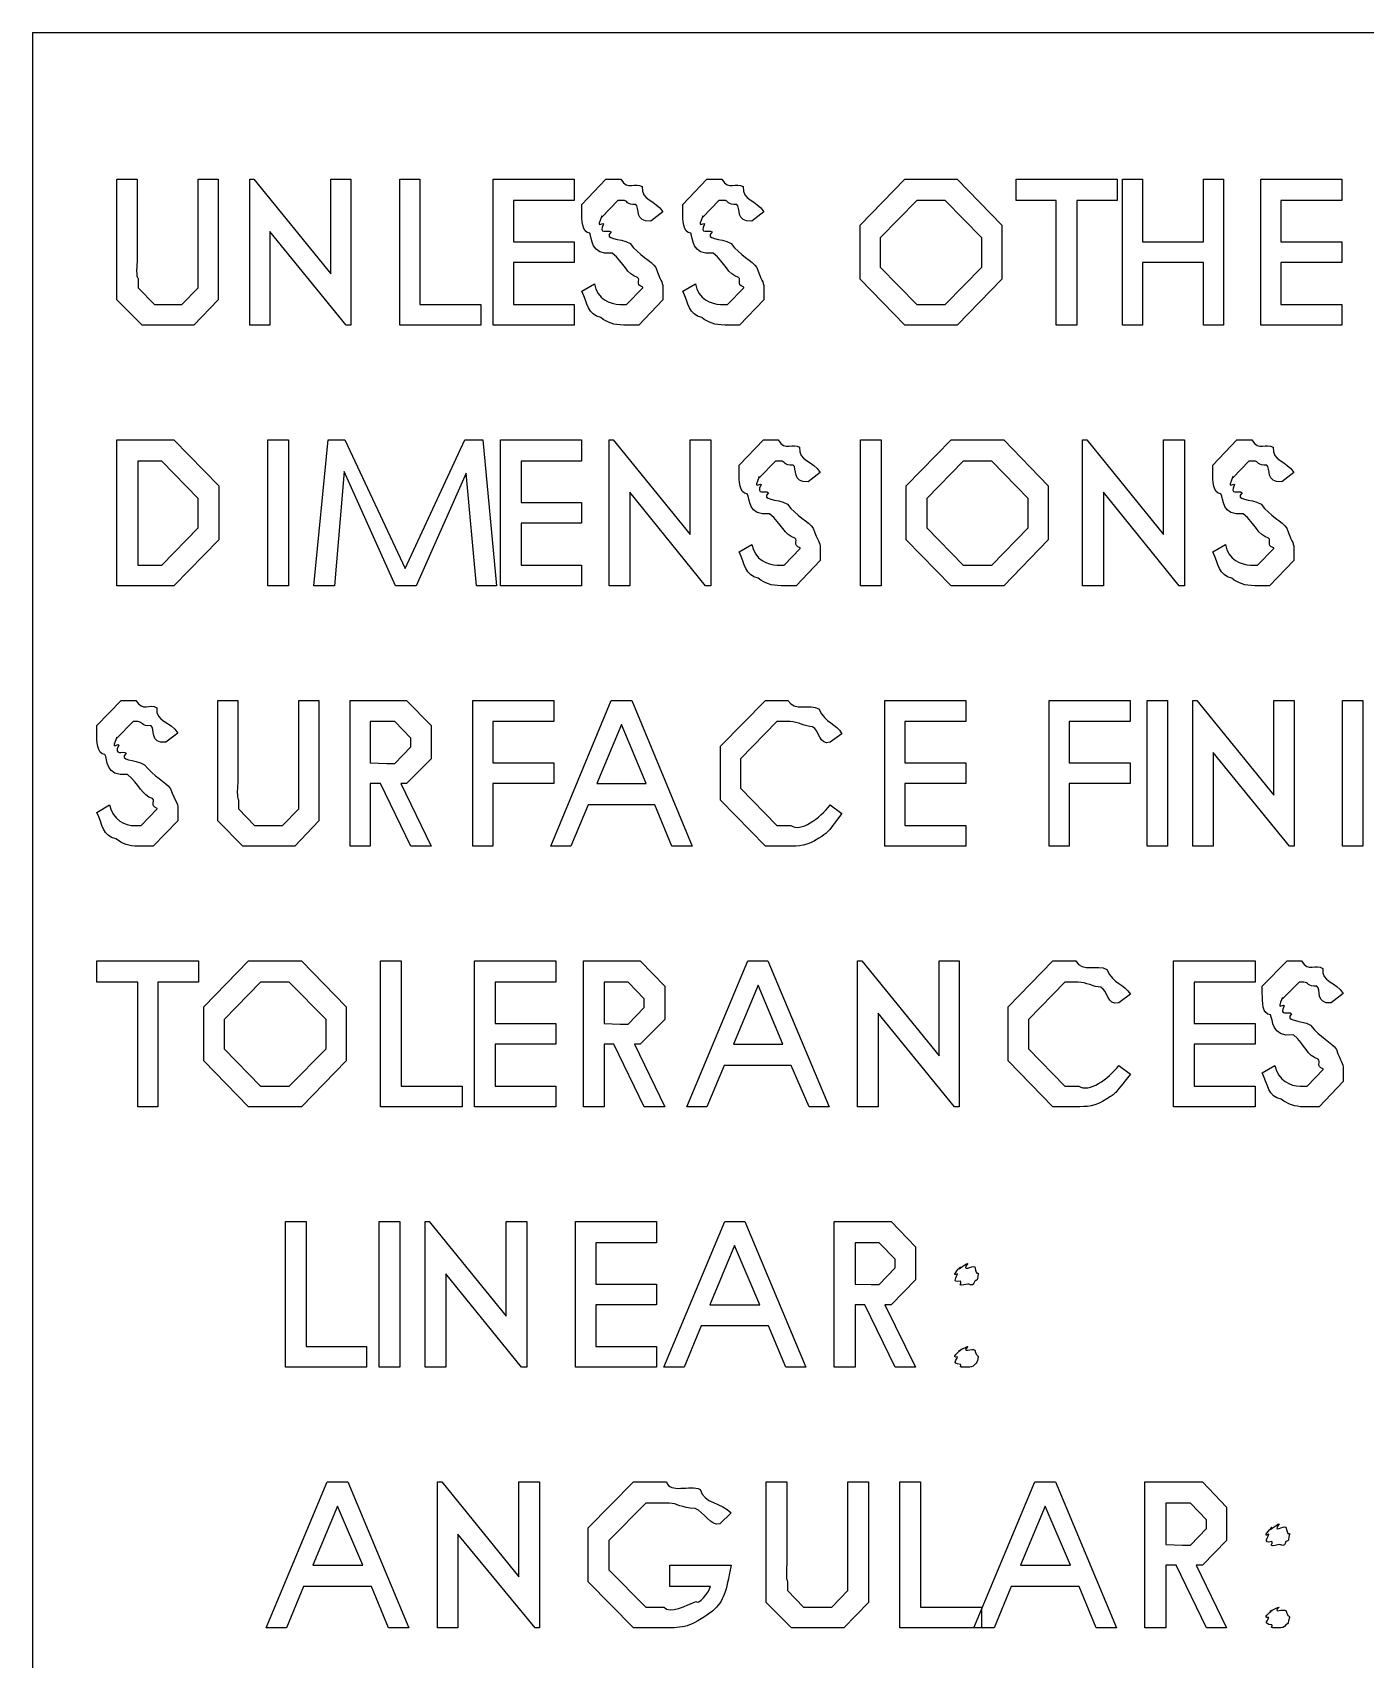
# Model space of a CAD drawing. Header units: millimetres. Extents: x 15 to 415, y 5 to 292.
# Drawn here: x 229.97 to 242.76, y 49.62 to 65.23 of the extents above; entities that cross this region are included whole.
import ezdxf

# ---------------------------------------------------------------- set-up
doc = ezdxf.new("R2010")
doc.units = ezdxf.units.MM
doc.layers.get('0').update_dxf_attribs({"linetype": 'CONTINUOUS'})

msp = doc.modelspace()

# ---------------------------------------------------------------- linework, layer by layer
at = {"color": 254}
for q in [(409.998, 65.2279), (229.975, 9.9839)]:
    msp.add_line((229.975, 65.2279), q, dxfattribs=at)
at = {"color": 0}
for p, q in [((230.785, 63.821), (230.978, 63.821)), ((230.785, 62.9941), (230.785, 63.821)), ((230.978, 63.821), (230.978, 63.0439)), ((231.563, 63.0439), (231.563, 63.821)), ((231.563, 63.821), (231.756, 63.821)), ((231.756, 63.821), (231.756, 62.9941)), ((232.059, 62.4209), (232.059, 63.821)), ((232.059, 63.821), (232.097, 63.821)), ((232.097, 63.821), (232.836, 62.9116)), ((232.836, 62.9116), (232.836, 63.821)), ((232.836, 63.821), (233.029, 63.821)), ((233.029, 63.821), (233.029, 62.4209)), ((233.498, 63.821), (233.691, 63.821)), ((233.498, 62.4209), (233.498, 63.821)), ((233.691, 63.821), (233.691, 62.6195)), ((234.396, 63.821), (235.173, 63.821)), ((234.396, 62.4209), (234.396, 63.821)), ((235.173, 63.821), (235.173, 63.6171)), ((235.245, 63.5787), (235.476, 63.821)), ((235.476, 63.821), (235.62, 63.821)), ((236.214, 63.5787), (236.445, 63.821)), ((236.445, 63.821), (236.589, 63.821)), ((237.914, 63.3801), (238.344, 63.821)), ((238.344, 63.821), (238.587, 63.821)), ((238.587, 63.821), (238.846, 63.821)), ((238.846, 63.821), (239.276, 63.3801)), ((239.411, 63.6171), (239.411, 63.821)), ((239.411, 63.821), (240.381, 63.821)), ((240.381, 63.821), (240.381, 63.6171)), ((240.432, 63.821), (240.625, 63.821)), ((240.432, 62.4209), (240.432, 63.821)), ((240.625, 63.821), (240.625, 63.2202)), ((241.209, 63.2202), (241.209, 63.821)), ((241.209, 63.821), (241.402, 63.821)), ((241.402, 63.821), (241.402, 62.4209)), ((241.76, 63.821), (242.538, 63.821)), ((241.76, 62.4209), (241.76, 63.821)), ((242.538, 63.821), (242.538, 63.6171)), ((235.173, 63.6171), (234.589, 63.6171)), ((234.589, 63.6171), (234.589, 63.2202)), ((235.245, 63.5071), (235.245, 63.5787)), ((235.592, 63.6171), (235.438, 63.4573)), ((235.642, 63.6171), (235.592, 63.6171)), ((236.214, 63.5071), (236.214, 63.5787)), ((236.561, 63.6171), (236.407, 63.4573)), ((236.611, 63.6171), (236.561, 63.6171)), ((238.46, 63.6171), (238.107, 63.2587)), ((238.592, 63.6171), (238.46, 63.6171)), ((238.73, 63.6171), (238.592, 63.6171)), ((239.083, 63.2587), (238.73, 63.6171)), ((239.796, 63.6171), (239.411, 63.6171)), ((239.796, 62.4209), (239.796, 63.6171)), ((240.381, 63.6171), (239.995, 63.6171)), ((239.995, 63.6171), (239.995, 62.4209)), ((242.538, 63.6171), (241.953, 63.6171)), ((241.953, 63.6171), (241.953, 63.2202)), ((235.438, 63.4573), (235.438, 63.4683)), ((236.022, 63.5071), (235.906, 63.4189)), ((236.407, 63.4573), (236.407, 63.4683)), ((236.991, 63.5071), (236.875, 63.4189)), ((237.914, 63.1155), (237.914, 63.3801)), ((239.276, 63.3801), (239.276, 63.1211)), ((232.985, 62.4209), (232.252, 63.3194)), ((232.252, 63.3194), (232.252, 62.4209)), ((238.107, 63.2587), (238.107, 63.1155)), ((239.083, 63.1211), (239.083, 63.2587)), ((234.589, 63.2202), (235.173, 63.2202)), ((235.173, 63.2202), (235.173, 63.022)), ((237.914, 62.8618), (237.914, 63.1155)), ((238.107, 63.1155), (238.107, 62.9779)), ((239.083, 62.9779), (239.083, 63.1211)), ((239.276, 63.1211), (239.276, 62.8618)), ((240.625, 63.2202), (241.209, 63.2202)), ((241.953, 63.2202), (242.538, 63.2202)), ((242.538, 63.2202), (242.538, 63.022)), ((230.785, 62.6636), (230.785, 62.9941)), ((231.563, 62.7793), (231.563, 63.0439)), ((231.756, 62.9941), (231.756, 62.6636)), ((235.173, 63.022), (234.589, 63.022)), ((234.589, 63.022), (234.589, 62.6195)), ((238.107, 62.9779), (238.46, 62.6195)), ((238.73, 62.6195), (239.083, 62.9779)), ((241.209, 63.022), (240.625, 63.022)), ((240.625, 63.022), (240.625, 62.4209)), ((241.209, 62.4209), (241.209, 63.022)), ((242.538, 63.022), (241.953, 63.022)), ((241.953, 63.022), (241.953, 62.6195)), ((230.989, 62.8675), (230.989, 62.7793)), ((230.989, 62.7793), (231.144, 62.6195)), ((231.408, 62.6195), (231.563, 62.7793)), ((235.245, 62.7461), (235.366, 62.8177)), ((235.675, 62.6195), (235.829, 62.7793)), ((235.829, 62.7793), (235.829, 62.7849)), ((236.022, 62.7793), (236.022, 62.6636)), ((236.214, 62.7461), (236.335, 62.8177)), ((236.644, 62.6195), (236.798, 62.7793)), ((236.798, 62.7793), (236.798, 62.7849)), ((236.991, 62.7793), (236.991, 62.6636)), ((238.344, 62.4209), (237.914, 62.8618)), ((239.276, 62.8618), (238.846, 62.4209)), ((231.028, 62.4209), (230.785, 62.6636)), ((231.144, 62.6195), (231.276, 62.6195)), ((231.276, 62.6195), (231.408, 62.6195)), ((231.756, 62.6636), (231.524, 62.4209)), ((233.691, 62.6195), (234.275, 62.6195)), ((234.275, 62.6195), (234.275, 62.4209)), ((234.589, 62.6195), (235.173, 62.6195)), ((235.173, 62.6195), (235.173, 62.4209)), ((235.245, 62.7461), (235.245, 62.7461)), ((235.609, 62.6195), (235.675, 62.6195)), ((236.022, 62.6636), (235.791, 62.4209)), ((236.214, 62.7461), (236.214, 62.7461)), ((236.577, 62.6195), (236.644, 62.6195)), ((236.991, 62.6636), (236.759, 62.4209)), ((238.46, 62.6195), (238.592, 62.6195)), ((238.592, 62.6195), (238.73, 62.6195)), ((241.953, 62.6195), (242.538, 62.6195)), ((242.538, 62.6195), (242.538, 62.4209)), ((231.287, 62.4209), (231.028, 62.4209)), ((231.524, 62.4209), (231.287, 62.4209)), ((232.252, 62.4209), (232.059, 62.4209)), ((233.029, 62.4209), (232.985, 62.4209)), ((234.275, 62.4209), (233.498, 62.4209)), ((235.173, 62.4209), (234.396, 62.4209)), ((235.791, 62.4209), (235.647, 62.4209)), ((236.759, 62.4209), (236.616, 62.4209)), ((238.598, 62.4209), (238.344, 62.4209)), ((238.846, 62.4209), (238.598, 62.4209)), ((239.995, 62.4209), (239.796, 62.4209)), ((240.625, 62.4209), (240.432, 62.4209)), ((241.402, 62.4209), (241.209, 62.4209)), ((242.538, 62.4209), (241.76, 62.4209)), ((230.785, 59.92), (230.785, 61.3198)), ((230.785, 61.3198), (231.028, 61.3198)), ((231.028, 61.3198), (231.331, 61.3198)), ((231.331, 61.3198), (231.761, 60.8789)), ((232.234, 61.3198), (232.432, 61.3198)), ((232.234, 59.92), (232.234, 61.3198)), ((232.432, 61.3198), (232.432, 59.92)), ((232.674, 59.92), (232.811, 61.3198)), ((232.811, 61.3198), (232.971, 61.3198)), ((232.971, 61.3198), (233.55, 60.0851)), ((233.55, 60.0851), (234.123, 61.3198)), ((234.123, 61.3198), (234.294, 61.3198)), ((234.294, 61.3198), (234.426, 59.92)), ((234.464, 61.3198), (235.241, 61.3198)), ((234.464, 59.92), (234.464, 61.3198)), ((235.241, 61.3198), (235.241, 61.1159)), ((235.507, 59.92), (235.507, 61.3198)), ((235.507, 61.3198), (235.545, 61.3198)), ((235.545, 61.3198), (236.284, 60.4104)), ((236.284, 60.4104), (236.284, 61.3198)), ((236.284, 61.3198), (236.482, 61.3198)), ((236.482, 61.3198), (236.482, 59.92)), ((236.755, 61.0775), (236.987, 61.3198)), ((236.987, 61.3198), (237.13, 61.3198)), ((237.918, 61.3198), (238.117, 61.3198)), ((237.918, 59.92), (237.918, 61.3198)), ((238.117, 61.3198), (238.117, 59.92)), ((238.358, 60.8789), (238.788, 61.3198)), ((238.788, 61.3198), (239.03, 61.3198)), ((239.03, 61.3198), (239.295, 61.3198)), ((239.295, 61.3198), (239.72, 60.8789)), ((240.05, 59.92), (240.05, 61.3198)), ((240.05, 61.3198), (240.089, 61.3198)), ((240.089, 61.3198), (240.827, 60.4104)), ((240.827, 60.4104), (240.827, 61.3198)), ((240.827, 61.3198), (241.026, 61.3198)), ((241.026, 61.3198), (241.026, 59.92)), ((241.299, 61.0775), (241.53, 61.3198)), ((241.53, 61.3198), (241.674, 61.3198)), ((231.045, 61.1159), (230.984, 61.1159)), ((230.984, 61.1159), (230.984, 60.1183)), ((231.215, 61.1159), (231.045, 61.1159)), ((231.563, 60.7579), (231.215, 61.1159)), ((235.241, 61.1159), (234.662, 61.1159)), ((234.662, 61.1159), (234.662, 60.7191)), ((236.755, 61.0059), (236.755, 61.0775)), ((237.103, 61.1159), (236.948, 60.9561)), ((237.152, 61.1159), (237.103, 61.1159)), ((238.904, 61.1159), (238.556, 60.7579)), ((239.036, 61.1159), (238.904, 61.1159)), ((239.179, 61.1159), (239.036, 61.1159)), ((239.527, 60.7579), (239.179, 61.1159)), ((241.299, 61.0059), (241.299, 61.0775)), ((241.646, 61.1159), (241.492, 60.9561)), ((241.695, 61.1159), (241.646, 61.1159)), ((232.966, 61.0168), (232.872, 59.92)), ((233.456, 59.92), (232.966, 61.0168)), ((234.134, 61.0002), (233.655, 59.92)), ((234.234, 59.92), (234.134, 61.0002)), ((236.948, 60.9561), (236.948, 60.9671)), ((237.532, 61.0059), (237.417, 60.9177)), ((241.492, 60.9561), (241.492, 60.9671)), ((242.076, 61.0059), (241.96, 60.9177)), ((231.563, 60.6033), (231.563, 60.7579)), ((231.761, 60.8789), (231.761, 60.5977)), ((236.433, 59.92), (235.705, 60.8182)), ((235.705, 60.8182), (235.705, 59.92)), ((238.358, 60.6143), (238.358, 60.8789)), ((238.556, 60.7579), (238.556, 60.6143)), ((239.527, 60.6199), (239.527, 60.7579)), ((239.72, 60.8789), (239.72, 60.6199)), ((240.976, 59.92), (240.249, 60.8182)), ((240.249, 60.8182), (240.249, 59.92)), ((231.563, 60.4767), (231.563, 60.6033)), ((231.761, 60.5977), (231.761, 60.361)), ((234.662, 60.7191), (235.241, 60.7191)), ((235.241, 60.7191), (235.241, 60.5208)), ((238.358, 60.361), (238.358, 60.6143)), ((238.556, 60.6143), (238.556, 60.4767)), ((239.527, 60.4767), (239.527, 60.6199)), ((239.72, 60.6199), (239.72, 60.361)), ((231.215, 60.1183), (231.563, 60.4767)), ((235.241, 60.5208), (234.662, 60.5208)), ((234.662, 60.5208), (234.662, 60.1183)), ((238.556, 60.4767), (238.904, 60.1183)), ((239.179, 60.1183), (239.527, 60.4767)), ((231.761, 60.361), (231.331, 59.92)), ((236.755, 60.2449), (236.877, 60.3169)), ((237.185, 60.1183), (237.339, 60.2781)), ((237.339, 60.2781), (237.339, 60.2837)), ((237.532, 60.2781), (237.532, 60.1624)), ((238.788, 59.92), (238.358, 60.361)), ((239.72, 60.361), (239.295, 59.92)), ((241.299, 60.2449), (241.42, 60.3169)), ((241.729, 60.1183), (241.883, 60.2781)), ((241.883, 60.2781), (241.883, 60.2837)), ((242.076, 60.2781), (242.076, 60.1624)), ((230.984, 60.1183), (231.083, 60.1183)), ((231.083, 60.1183), (231.215, 60.1183)), ((234.662, 60.1183), (235.241, 60.1183)), ((235.241, 60.1183), (235.241, 59.92)), ((236.755, 60.2449), (236.755, 60.2449)), ((237.119, 60.1183), (237.185, 60.1183)), ((237.532, 60.1624), (237.301, 59.92)), ((238.904, 60.1183), (239.036, 60.1183)), ((239.036, 60.1183), (239.179, 60.1183)), ((241.299, 60.2449), (241.299, 60.2449)), ((241.662, 60.1183), (241.729, 60.1183)), ((242.076, 60.1624), (241.844, 59.92)), ((231.155, 59.92), (230.785, 59.92)), ((231.331, 59.92), (231.155, 59.92)), ((232.432, 59.92), (232.234, 59.92)), ((232.872, 59.92), (232.674, 59.92)), ((233.655, 59.92), (233.456, 59.92)), ((234.426, 59.92), (234.234, 59.92)), ((235.241, 59.92), (234.464, 59.92)), ((235.705, 59.92), (235.507, 59.92)), ((236.482, 59.92), (236.433, 59.92)), ((237.301, 59.92), (237.158, 59.92)), ((238.117, 59.92), (237.918, 59.92)), ((239.042, 59.92), (238.788, 59.92)), ((239.295, 59.92), (239.042, 59.92)), ((240.249, 59.92), (240.05, 59.92)), ((241.026, 59.92), (240.976, 59.92)), ((241.844, 59.92), (241.701, 59.92)), ((230.592, 58.5777), (230.824, 58.82)), ((230.824, 58.82), (230.967, 58.82)), ((231.752, 58.82), (231.944, 58.82)), ((231.752, 57.9935), (231.752, 58.82)), ((231.944, 58.82), (231.944, 58.0429)), ((232.529, 58.0429), (232.529, 58.82)), ((232.529, 58.82), (232.722, 58.82)), ((232.722, 58.82), (232.722, 57.9935)), ((233.022, 58.82), (233.27, 58.82)), ((233.022, 57.4202), (233.022, 58.82)), ((233.27, 58.82), (233.562, 58.82)), ((233.562, 58.82), (233.799, 58.5777)), ((234.199, 58.82), (234.976, 58.82)), ((234.199, 57.4202), (234.199, 58.82)), ((234.947, 57.4202), (235.526, 58.82)), ((234.976, 58.82), (234.976, 58.6161)), ((235.526, 58.82), (235.724, 58.82)), ((235.724, 58.82), (236.303, 57.4202)), ((236.576, 58.3791), (237.006, 58.82)), ((237.006, 58.82), (237.221, 58.82)), ((238.153, 58.82), (238.93, 58.82)), ((238.153, 57.4202), (238.153, 58.82)), ((238.93, 58.82), (238.93, 58.6161)), ((239.729, 58.82), (240.506, 58.82)), ((239.729, 57.4202), (239.729, 58.82)), ((240.506, 58.82), (240.506, 58.6161)), ((240.67, 58.82), (240.863, 58.82)), ((240.67, 57.4202), (240.67, 58.82)), ((240.863, 58.82), (240.863, 57.4202)), ((241.108, 57.4202), (241.108, 58.82)), ((241.108, 58.82), (241.147, 58.82)), ((241.147, 58.82), (241.886, 57.9106)), ((241.886, 57.9106), (241.886, 58.82)), ((241.886, 58.82), (242.079, 58.82)), ((242.079, 58.82), (242.079, 57.4202)), ((242.544, 58.82), (242.737, 58.82)), ((242.544, 57.4202), (242.544, 58.82)), ((242.737, 58.82), (242.737, 57.4202)), ((230.592, 58.5061), (230.592, 58.5777)), ((230.94, 58.6161), (230.785, 58.4563)), ((230.984, 58.6161), (230.94, 58.6161)), ((233.215, 58.6161), (233.215, 58.2193)), ((233.375, 58.6161), (233.215, 58.6161)), ((233.452, 58.6161), (233.375, 58.6161)), ((233.606, 58.4563), (233.452, 58.6161)), ((233.799, 58.5777), (233.799, 58.4232)), ((234.976, 58.6161), (234.392, 58.6161)), ((234.392, 58.6161), (234.392, 58.2193)), ((235.625, 58.5886), (235.388, 58.021)), ((235.862, 58.021), (235.625, 58.5886)), ((237.116, 58.6161), (236.769, 58.2581)), ((237.243, 58.6161), (237.116, 58.6161)), ((238.93, 58.6161), (238.345, 58.6161)), ((238.345, 58.6161), (238.345, 58.2193)), ((240.506, 58.6161), (239.922, 58.6161)), ((239.922, 58.6161), (239.922, 58.2193)), ((230.785, 58.4563), (230.785, 58.4673)), ((231.37, 58.5061), (231.254, 58.4179)), ((233.606, 58.4232), (233.606, 58.4563)), ((233.606, 58.3738), (233.606, 58.4232)), ((233.799, 58.4232), (233.799, 58.2581)), ((237.739, 58.5004), (237.629, 58.4179)), ((237.739, 58.5004), (237.739, 58.5004)), ((233.452, 58.214), (233.606, 58.3738)), ((233.799, 58.2581), (233.562, 58.021)), ((236.576, 58.1258), (236.576, 58.3791)), ((236.769, 58.2581), (236.769, 58.1201)), ((242.034, 57.4202), (241.301, 58.3188)), ((241.301, 58.3188), (241.301, 57.4202)), ((233.215, 58.2193), (233.375, 58.214)), ((233.375, 58.214), (233.452, 58.214)), ((234.392, 58.2193), (234.976, 58.2193)), ((234.976, 58.2193), (234.976, 58.021)), ((236.576, 57.8612), (236.576, 58.1258)), ((236.769, 58.1201), (236.769, 57.9769)), ((238.345, 58.2193), (238.93, 58.2193)), ((238.93, 58.2193), (238.93, 58.021)), ((239.922, 58.2193), (240.506, 58.2193)), ((240.506, 58.2193), (240.506, 58.021)), ((231.752, 57.6626), (231.752, 57.9935)), ((232.529, 57.7783), (232.529, 58.0429)), ((232.722, 57.9935), (232.722, 57.6626)), ((233.314, 58.021), (233.215, 58.021)), ((233.215, 58.021), (233.215, 57.4202)), ((233.606, 57.4202), (233.314, 58.021)), ((233.562, 58.021), (233.507, 58.021)), ((233.507, 58.021), (233.799, 57.4202)), ((234.976, 58.021), (234.392, 58.021)), ((234.392, 58.021), (234.392, 57.4202)), ((235.388, 58.021), (235.862, 58.021)), ((236.769, 57.9769), (237.116, 57.6185)), ((238.93, 58.021), (238.345, 58.021)), ((238.345, 58.021), (238.345, 57.6185)), ((240.506, 58.021), (239.922, 58.021)), ((239.922, 58.021), (239.922, 57.4202)), ((230.592, 57.7455), (230.714, 57.8171)), ((231.017, 57.6185), (231.171, 57.7783)), ((231.171, 57.7783), (231.171, 57.7839)), ((231.37, 57.7783), (231.37, 57.6626)), ((231.95, 57.8665), (231.95, 57.7783)), ((231.95, 57.7783), (232.105, 57.6185)), ((232.374, 57.6185), (232.529, 57.7783)), ((235.306, 57.8171), (235.14, 57.4202)), ((235.945, 57.8171), (235.306, 57.8171)), ((236.11, 57.4202), (235.945, 57.8171)), ((237.006, 57.4202), (236.576, 57.8612)), ((237.629, 57.8171), (237.739, 57.7342)), ((230.592, 57.7455), (230.592, 57.7455)), ((230.957, 57.6185), (231.017, 57.6185)), ((231.37, 57.6626), (231.133, 57.4202)), ((231.994, 57.4202), (231.752, 57.6626)), ((232.105, 57.6185), (232.242, 57.6185)), ((232.242, 57.6185), (232.374, 57.6185)), ((232.722, 57.6626), (232.49, 57.4202)), ((237.116, 57.6185), (237.249, 57.6185)), ((238.345, 57.6185), (238.93, 57.6185)), ((238.93, 57.6185), (238.93, 57.4202)), ((231.133, 57.4202), (230.989, 57.4202)), ((232.253, 57.4202), (231.994, 57.4202)), ((232.49, 57.4202), (232.253, 57.4202)), ((233.215, 57.4202), (233.022, 57.4202)), ((233.799, 57.4202), (233.606, 57.4202)), ((234.392, 57.4202), (234.199, 57.4202)), ((235.14, 57.4202), (234.947, 57.4202)), ((236.303, 57.4202), (236.11, 57.4202)), ((237.221, 57.4202), (237.006, 57.4202)), ((238.93, 57.4202), (238.153, 57.4202)), ((239.922, 57.4202), (239.729, 57.4202)), ((240.863, 57.4202), (240.67, 57.4202)), ((241.301, 57.4202), (241.108, 57.4202)), ((242.079, 57.4202), (242.034, 57.4202)), ((242.737, 57.4202), (242.544, 57.4202)), ((230.592, 56.1164), (230.592, 56.3203)), ((230.592, 56.3203), (231.568, 56.3203)), ((231.568, 56.3203), (231.568, 56.1164)), ((231.617, 55.8793), (232.047, 56.3203)), ((232.047, 56.3203), (232.295, 56.3203)), ((232.295, 56.3203), (232.554, 56.3203)), ((232.554, 56.3203), (232.984, 55.8793)), ((233.313, 56.3203), (233.511, 56.3203)), ((233.313, 54.9204), (233.313, 56.3203)), ((233.511, 56.3203), (233.511, 55.1187)), ((234.214, 56.3203), (234.997, 56.3203)), ((234.214, 54.9204), (234.214, 56.3203)), ((234.997, 56.3203), (234.997, 56.1164)), ((235.26, 56.3203), (235.514, 56.3203)), ((235.26, 54.9204), (235.26, 56.3203)), ((235.514, 56.3203), (235.806, 56.3203)), ((235.806, 56.3203), (236.043, 56.0779)), ((236.252, 54.9204), (236.837, 56.3203)), ((236.837, 56.3203), (237.03, 56.3203)), ((237.03, 56.3203), (237.619, 54.9204)), ((237.889, 54.9204), (237.889, 56.3203)), ((237.889, 56.3203), (237.933, 56.3203)), ((237.933, 56.3203), (238.672, 55.4108)), ((238.672, 55.4108), (238.672, 56.3203)), ((238.672, 56.3203), (238.865, 56.3203)), ((238.865, 56.3203), (238.865, 54.9204)), ((239.334, 55.8793), (239.764, 56.3203)), ((239.764, 56.3203), (239.984, 56.3203)), ((240.921, 56.3203), (241.704, 56.3203)), ((240.921, 54.9204), (240.921, 56.3203)), ((241.704, 56.3203), (241.704, 56.1164)), ((241.774, 56.0779), (242.011, 56.3203)), ((242.011, 56.3203), (242.149, 56.3203)), ((230.984, 56.1164), (230.592, 56.1164)), ((230.984, 54.9204), (230.984, 56.1164)), ((231.568, 56.1164), (231.177, 56.1164)), ((231.177, 56.1164), (231.177, 54.9204)), ((232.162, 56.1164), (231.815, 55.7583)), ((232.3, 56.1164), (232.162, 56.1164)), ((232.438, 56.1164), (232.3, 56.1164)), ((232.791, 55.7583), (232.438, 56.1164)), ((234.997, 56.1164), (234.413, 56.1164)), ((234.413, 56.1164), (234.413, 55.7195)), ((235.458, 56.1164), (235.458, 55.7195)), ((235.619, 56.1164), (235.458, 56.1164)), ((235.69, 56.1164), (235.619, 56.1164)), ((235.844, 55.9566), (235.69, 56.1164)), ((236.043, 56.0779), (236.043, 55.9234)), ((236.936, 56.0888), (236.699, 55.5212)), ((237.173, 55.5212), (236.936, 56.0888)), ((239.879, 56.1164), (239.532, 55.7583)), ((240.006, 56.1164), (239.879, 56.1164)), ((241.704, 56.1164), (241.119, 56.1164)), ((241.119, 56.1164), (241.119, 55.7195)), ((241.774, 56.0063), (241.774, 56.0779)), ((242.127, 56.1164), (241.967, 55.9566)), ((242.171, 56.1164), (242.127, 56.1164)), ((235.844, 55.9234), (235.844, 55.9566)), ((235.844, 55.874), (235.844, 55.9234)), ((236.043, 55.9234), (236.043, 55.7583)), ((240.508, 56.0007), (240.397, 55.9181)), ((240.508, 56.0007), (240.508, 56.0007)), ((241.967, 55.9566), (241.967, 55.9675)), ((242.551, 56.0063), (242.436, 55.9181)), ((231.617, 55.6147), (231.617, 55.8793)), ((231.815, 55.7583), (231.815, 55.6147)), ((232.791, 55.6204), (232.791, 55.7583)), ((232.984, 55.8793), (232.984, 55.6204)), ((235.69, 55.7142), (235.844, 55.874)), ((236.043, 55.7583), (235.806, 55.5212)), ((238.821, 54.9204), (238.088, 55.819)), ((238.088, 55.819), (238.088, 54.9204)), ((239.334, 55.626), (239.334, 55.8793)), ((239.532, 55.7583), (239.532, 55.6204)), ((231.617, 55.3614), (231.617, 55.6147)), ((231.815, 55.6147), (231.815, 55.4771)), ((232.791, 55.4771), (232.791, 55.6204)), ((232.984, 55.6204), (232.984, 55.3614)), ((234.413, 55.7195), (234.997, 55.7195)), ((234.997, 55.7195), (234.997, 55.5212)), ((235.458, 55.7195), (235.613, 55.7142)), ((235.613, 55.7142), (235.69, 55.7142)), ((239.334, 55.3614), (239.334, 55.626)), ((239.532, 55.6204), (239.532, 55.4771)), ((241.119, 55.7195), (241.704, 55.7195)), ((241.704, 55.7195), (241.704, 55.5212)), ((231.815, 55.4771), (232.162, 55.1187)), ((232.438, 55.1187), (232.791, 55.4771)), ((234.997, 55.5212), (234.413, 55.5212)), ((234.413, 55.5212), (234.413, 55.1187)), ((235.552, 55.5212), (235.458, 55.5212)), ((235.458, 55.5212), (235.458, 54.9204)), ((235.844, 54.9204), (235.552, 55.5212)), ((235.806, 55.5212), (235.751, 55.5212)), ((235.751, 55.5212), (236.043, 54.9204)), ((236.699, 55.5212), (237.173, 55.5212)), ((239.532, 55.4771), (239.879, 55.1187)), ((241.704, 55.5212), (241.119, 55.5212)), ((241.119, 55.5212), (241.119, 55.1187)), ((232.047, 54.9204), (231.617, 55.3614)), ((232.984, 55.3614), (232.554, 54.9204)), ((236.611, 55.3173), (236.445, 54.9204)), ((237.255, 55.3173), (236.611, 55.3173)), ((237.427, 54.9204), (237.255, 55.3173)), ((239.764, 54.9204), (239.334, 55.3614)), ((240.397, 55.3173), (240.508, 55.2344)), ((241.774, 55.2457), (241.895, 55.3173)), ((242.204, 55.1187), (242.358, 55.2785)), ((242.358, 55.2785), (242.358, 55.2842)), ((242.551, 55.2785), (242.551, 55.1628)), ((232.162, 55.1187), (232.3, 55.1187)), ((232.3, 55.1187), (232.438, 55.1187)), ((233.511, 55.1187), (234.096, 55.1187)), ((234.096, 55.1187), (234.096, 54.9204)), ((234.413, 55.1187), (234.997, 55.1187)), ((234.997, 55.1187), (234.997, 54.9204)), ((239.879, 55.1187), (240.012, 55.1187)), ((241.119, 55.1187), (241.704, 55.1187)), ((241.704, 55.1187), (241.704, 54.9204)), ((241.774, 55.2457), (241.774, 55.2457)), ((242.138, 55.1187), (242.204, 55.1187)), ((242.551, 55.1628), (242.32, 54.9204)), ((231.177, 54.9204), (230.984, 54.9204)), ((232.306, 54.9204), (232.047, 54.9204)), ((232.554, 54.9204), (232.306, 54.9204)), ((234.096, 54.9204), (233.313, 54.9204)), ((234.997, 54.9204), (234.214, 54.9204)), ((235.458, 54.9204), (235.26, 54.9204)), ((236.043, 54.9204), (235.844, 54.9204)), ((236.445, 54.9204), (236.252, 54.9204)), ((237.619, 54.9204), (237.427, 54.9204)), ((238.088, 54.9204), (237.889, 54.9204)), ((238.865, 54.9204), (238.821, 54.9204)), ((239.984, 54.9204), (239.764, 54.9204)), ((241.704, 54.9204), (240.921, 54.9204)), ((242.32, 54.9204), (242.176, 54.9204)), ((232.402, 53.8208), (232.601, 53.8208)), ((232.402, 52.4207), (232.402, 53.8208)), ((232.601, 53.8208), (232.601, 52.6189)), ((233.302, 53.8208), (233.5, 53.8208)), ((233.302, 52.4207), (233.302, 53.8208)), ((233.5, 53.8208), (233.5, 52.4207)), ((233.741, 52.4207), (233.741, 53.8208)), ((233.741, 53.8208), (233.78, 53.8208)), ((233.78, 53.8208), (234.519, 52.911)), ((234.519, 52.911), (234.519, 53.8208)), ((234.519, 53.8208), (234.717, 53.8208)), ((234.717, 53.8208), (234.717, 52.4207)), ((235.183, 53.8208), (235.96, 53.8208)), ((235.183, 52.4207), (235.183, 53.8208)), ((235.96, 53.8208), (235.96, 53.6166)), ((236.033, 52.4207), (236.618, 53.8208)), ((236.618, 53.8208), (236.81, 53.8208)), ((236.81, 53.8208), (237.395, 52.4207)), ((237.667, 53.8208), (237.915, 53.8208)), ((237.667, 52.4207), (237.667, 53.8208)), ((237.915, 53.8208), (238.213, 53.8208)), ((238.213, 53.8208), (238.445, 53.5781)), ((235.96, 53.6166), (235.381, 53.6166)), ((235.381, 53.6166), (235.381, 53.2197)), ((236.711, 53.5891), (236.474, 53.0214)), ((236.954, 53.0214), (236.711, 53.5891)), ((237.866, 53.6166), (237.866, 53.2197)), ((238.026, 53.6166), (237.866, 53.6166)), ((238.097, 53.6166), (238.026, 53.6166)), ((238.252, 53.4568), (238.097, 53.6166)), ((238.445, 53.5781), (238.445, 53.424)), ((238.252, 53.424), (238.252, 53.4568)), ((238.252, 53.3742), (238.252, 53.424)), ((238.445, 53.424), (238.445, 53.2585)), ((238.949, 53.4183), (238.949, 53.4183)), ((234.667, 52.4207), (233.94, 53.3192)), ((233.94, 53.3192), (233.94, 52.4207)), ((238.097, 53.2144), (238.252, 53.3742)), ((238.445, 53.2585), (238.213, 53.0214)), ((235.381, 53.2197), (235.96, 53.2197)), ((235.96, 53.2197), (235.96, 53.0214)), ((237.866, 53.2197), (238.02, 53.2144)), ((238.02, 53.2144), (238.097, 53.2144)), ((235.96, 53.0214), (235.381, 53.0214)), ((235.381, 53.0214), (235.381, 52.6189)), ((236.474, 53.0214), (236.954, 53.0214)), ((237.96, 53.0214), (237.866, 53.0214)), ((237.866, 53.0214), (237.866, 52.4207)), ((238.252, 52.4207), (237.96, 53.0214)), ((238.213, 53.0214), (238.153, 53.0214)), ((238.153, 53.0214), (238.445, 52.4207)), ((236.391, 52.8175), (236.226, 52.4207)), ((237.036, 52.8175), (236.391, 52.8175)), ((237.202, 52.4207), (237.036, 52.8175)), ((232.601, 52.6189), (233.179, 52.6189)), ((233.179, 52.6189), (233.179, 52.4207)), ((235.381, 52.6189), (235.96, 52.6189)), ((235.96, 52.6189), (235.96, 52.4207)), ((238.949, 52.6189), (238.949, 52.6189)), ((233.179, 52.4207), (232.402, 52.4207)), ((233.5, 52.4207), (233.302, 52.4207)), ((233.94, 52.4207), (233.741, 52.4207)), ((234.717, 52.4207), (234.667, 52.4207)), ((235.96, 52.4207), (235.183, 52.4207)), ((236.226, 52.4207), (236.033, 52.4207)), ((237.395, 52.4207), (237.202, 52.4207)), ((237.866, 52.4207), (237.667, 52.4207)), ((238.445, 52.4207), (238.252, 52.4207)), ((232.217, 49.9209), (232.802, 51.3211)), ((232.802, 51.3211), (233, 51.3211)), ((233, 51.3211), (233.584, 49.9209)), ((233.859, 49.9209), (233.859, 51.3211)), ((233.859, 51.3211), (233.903, 51.3211)), ((233.903, 51.3211), (234.641, 50.4112)), ((234.641, 50.4112), (234.641, 51.3211)), ((234.641, 51.3211), (234.84, 51.3211)), ((234.84, 51.3211), (234.84, 49.9209)), ((235.307, 50.8801), (235.742, 51.3211)), ((235.742, 51.3211), (236.057, 51.3211)), ((237.014, 51.3211), (237.213, 51.3211)), ((237.014, 50.4941), (237.014, 51.3211)), ((237.213, 51.3211), (237.213, 50.5435)), ((237.797, 50.5435), (237.797, 51.3211)), ((237.797, 51.3211), (237.996, 51.3211)), ((237.996, 51.3211), (237.996, 50.4941)), ((238.296, 51.3211), (238.494, 51.3211)), ((238.296, 49.9209), (238.296, 51.3211)), ((238.494, 51.3211), (238.494, 50.1191)), ((239.007, 49.9209), (239.591, 51.3211)), ((239.591, 51.3211), (239.79, 51.3211)), ((239.79, 51.3211), (240.374, 49.9209)), ((240.648, 51.3211), (240.902, 51.3211)), ((240.648, 49.9209), (240.648, 51.3211)), ((240.902, 51.3211), (241.199, 51.3211)), ((241.199, 51.3211), (241.431, 51.0783)), ((232.901, 51.0893), (232.664, 50.5217)), ((233.143, 50.5217), (232.901, 51.0893)), ((235.858, 51.1168), (235.505, 50.7587)), ((236.084, 51.1168), (235.858, 51.1168)), ((239.691, 51.0893), (239.454, 50.5217)), ((239.933, 50.5217), (239.691, 51.0893)), ((240.847, 51.1168), (240.847, 50.7199)), ((241.007, 51.1168), (240.847, 51.1168)), ((241.084, 51.1168), (241.007, 51.1168)), ((241.238, 50.957), (241.084, 51.1168)), ((241.431, 51.0783), (241.431, 50.9242)), ((236.679, 51.0233), (236.569, 50.9185)), ((236.679, 51.0233), (236.679, 51.0233)), ((241.238, 50.9242), (241.238, 50.957)), ((241.238, 50.8744), (241.238, 50.9242)), ((241.431, 50.9242), (241.431, 50.7587)), ((241.935, 50.9185), (241.935, 50.9185)), ((234.796, 49.9209), (234.057, 50.8194)), ((234.057, 50.8194), (234.057, 49.9209)), ((235.307, 50.6208), (235.307, 50.8801)), ((235.505, 50.7587), (235.505, 50.6264)), ((241.084, 50.7146), (241.238, 50.8744)), ((241.431, 50.7587), (241.199, 50.5217)), ((235.307, 50.3618), (235.307, 50.6208)), ((235.505, 50.6264), (235.505, 50.4776)), ((240.847, 50.7199), (241.007, 50.7146)), ((241.007, 50.7146), (241.084, 50.7146)), ((232.664, 50.5217), (233.143, 50.5217)), ((235.505, 50.4776), (235.858, 50.1191)), ((236.089, 50.3178), (236.089, 50.5217)), ((236.089, 50.5217), (236.679, 50.5217)), ((237.014, 50.1632), (237.014, 50.4941)), ((237.797, 50.2789), (237.797, 50.5435)), ((237.996, 50.4941), (237.996, 50.1632)), ((239.454, 50.5217), (239.933, 50.5217)), ((240.946, 50.5217), (240.847, 50.5217)), ((240.847, 50.5217), (240.847, 49.9209)), ((241.238, 49.9209), (240.946, 50.5217)), ((241.199, 50.5217), (241.139, 50.5217)), ((241.139, 50.5217), (241.431, 49.9209)), ((232.576, 50.3178), (232.41, 49.9209)), ((233.226, 50.3178), (232.576, 50.3178)), ((233.391, 49.9209), (233.226, 50.3178)), ((235.742, 49.9209), (235.307, 50.3618)), ((236.481, 50.3178), (236.089, 50.3178)), ((237.218, 50.3671), (237.218, 50.2789)), ((237.218, 50.2789), (237.373, 50.1191)), ((237.643, 50.1191), (237.797, 50.2789)), ((239.365, 50.3178), (239.2, 49.9209)), ((240.016, 50.3178), (239.365, 50.3178)), ((240.181, 49.9209), (240.016, 50.3178)), ((235.858, 50.1191), (236.034, 50.1191)), ((237.257, 49.9209), (237.014, 50.1632)), ((237.373, 50.1191), (237.51, 50.1191)), ((237.51, 50.1191), (237.643, 50.1191)), ((237.996, 50.1632), (237.758, 49.9209)), ((238.494, 50.1191), (239.079, 50.1191)), ((239.079, 50.1191), (239.079, 49.9209)), ((241.935, 50.1191), (241.935, 50.1191)), ((232.41, 49.9209), (232.217, 49.9209)), ((233.584, 49.9209), (233.391, 49.9209)), ((234.057, 49.9209), (233.859, 49.9209)), ((234.84, 49.9209), (234.796, 49.9209)), ((236.034, 49.9209), (235.742, 49.9209)), ((237.521, 49.9209), (237.257, 49.9209)), ((237.758, 49.9209), (237.521, 49.9209)), ((239.079, 49.9209), (238.296, 49.9209)), ((239.2, 49.9209), (239.007, 49.9209)), ((240.374, 49.9209), (240.181, 49.9209)), ((240.847, 49.9209), (240.648, 49.9209)), ((241.431, 49.9209), (241.238, 49.9209))]:
    msp.add_line(p, q, dxfattribs=at)
for points in [[(235.62, 63.821), (235.686, 63.7067), (235.76, 63.7963), (235.824, 63.7494)], [(235.824, 63.7494), (235.81, 63.6143), (235.952, 63.6242), (236.022, 63.5071)], [(236.589, 63.821), (236.655, 63.7067), (236.729, 63.7963), (236.793, 63.7494)], [(236.793, 63.7494), (236.779, 63.6143), (236.921, 63.6242), (236.991, 63.5071)], [(235.763, 63.5787), (235.671, 63.5702), (235.686, 63.6171), (235.642, 63.6171)], [(235.906, 63.4189), (235.748, 63.4023), (235.803, 63.5522), (235.763, 63.5787)], [(236.732, 63.5787), (236.639, 63.5702), (236.655, 63.6171), (236.611, 63.6171)], [(236.875, 63.4189), (236.717, 63.4023), (236.772, 63.5522), (236.732, 63.5787)], [(235.322, 63.3028), (235.245, 63.3056), (235.245, 63.4326), (235.245, 63.5071)], [(235.438, 63.4683), (235.373, 63.3278), (235.443, 63.416), (235.454, 63.391)], [(235.454, 63.391), (235.399, 63.2809), (235.493, 63.343), (235.526, 63.3141)], [(236.291, 63.3028), (236.214, 63.3056), (236.214, 63.4326), (236.214, 63.5071)], [(236.407, 63.4683), (236.342, 63.3278), (236.412, 63.416), (236.423, 63.391)], [(236.423, 63.391), (236.368, 63.2809), (236.462, 63.343), (236.495, 63.3141)], [(235.537, 63.1102), (235.322, 63.0851), (235.347, 63.2615), (235.322, 63.3028)], [(235.526, 63.3141), (235.45, 63.2368), (235.604, 63.2615), (235.708, 63.2037)], [(236.506, 63.1102), (236.291, 63.0851), (236.316, 63.2615), (236.291, 63.3028)], [(236.495, 63.3141), (236.419, 63.2368), (236.573, 63.2615), (236.677, 63.2037)], [(235.78, 62.8784), (235.675, 62.9059), (235.654, 63.0178), (235.537, 63.1102)], [(235.708, 63.2037), (235.792, 63.0894), (235.912, 63.0382), (235.956, 62.9722)], [(236.748, 62.8784), (236.644, 62.9059), (236.623, 63.0178), (236.506, 63.1102)], [(236.677, 63.2037), (236.761, 63.0894), (236.881, 63.0382), (236.925, 62.9722)], [(230.978, 63.0439), (230.967, 62.8579), (230.981, 62.8897), (230.989, 62.8675)], [(235.956, 62.9722), (235.997, 62.8428), (236.022, 62.8456), (236.022, 62.7793)], [(236.925, 62.9722), (236.966, 62.8428), (236.991, 62.8456), (236.991, 62.7793)], [(235.366, 62.8177), (235.395, 62.6703), (235.516, 62.6195), (235.609, 62.6195)], [(235.829, 62.7849), (235.752, 62.8138), (235.813, 62.8481), (235.78, 62.8784)], [(236.335, 62.8177), (236.364, 62.6703), (236.485, 62.6195), (236.577, 62.6195)], [(236.798, 62.7849), (236.721, 62.8138), (236.781, 62.8481), (236.748, 62.8784)], [(235.427, 62.4928), (235.3, 62.5203), (235.3, 62.6276), (235.245, 62.7461)], [(236.396, 62.4928), (236.269, 62.5203), (236.269, 62.6276), (236.214, 62.7461)], [(235.647, 62.4209), (235.549, 62.4209), (235.493, 62.4445), (235.427, 62.4928)], [(236.616, 62.4209), (236.518, 62.4209), (236.462, 62.4445), (236.396, 62.4928)], [(237.13, 61.3198), (237.196, 61.2055), (237.271, 61.2951), (237.334, 61.2482)], [(237.334, 61.2482), (237.32, 61.1131), (237.462, 61.123), (237.532, 61.0059)], [(241.674, 61.3198), (241.74, 61.2055), (241.814, 61.2951), (241.878, 61.2482)], [(241.878, 61.2482), (241.864, 61.1131), (242.006, 61.123), (242.076, 61.0059)], [(237.273, 61.0775), (237.181, 61.069), (237.196, 61.1159), (237.152, 61.1159)], [(237.417, 60.9177), (237.258, 60.9011), (237.313, 61.0514), (237.273, 61.0775)], [(241.817, 61.0775), (241.724, 61.069), (241.74, 61.1159), (241.695, 61.1159)], [(241.96, 60.9177), (241.802, 60.9011), (241.857, 61.0514), (241.817, 61.0775)], [(236.832, 60.802), (236.755, 60.8044), (236.755, 60.9314), (236.755, 61.0059)], [(236.948, 60.9671), (236.883, 60.8266), (236.954, 60.9148), (236.965, 60.8902)], [(236.965, 60.8902), (236.91, 60.7797), (237.003, 60.8418), (237.036, 60.8129)], [(241.376, 60.802), (241.299, 60.8044), (241.299, 60.9314), (241.299, 61.0059)], [(241.492, 60.9671), (241.427, 60.8266), (241.497, 60.9148), (241.508, 60.8902)], [(241.508, 60.8902), (241.453, 60.7797), (241.547, 60.8418), (241.58, 60.8129)], [(237.047, 60.609), (236.835, 60.5839), (236.861, 60.7603), (236.832, 60.802)], [(237.036, 60.8129), (236.96, 60.7356), (237.115, 60.7603), (237.218, 60.7025)], [(241.591, 60.609), (241.379, 60.5839), (241.405, 60.7603), (241.376, 60.802)], [(241.58, 60.8129), (241.504, 60.7356), (241.658, 60.7603), (241.762, 60.7025)], [(237.29, 60.3772), (237.185, 60.4051), (237.164, 60.5166), (237.047, 60.609)], [(237.218, 60.7025), (237.302, 60.5882), (237.422, 60.5374), (237.466, 60.4711)], [(241.833, 60.3772), (241.729, 60.4051), (241.708, 60.5166), (241.591, 60.609)], [(241.762, 60.7025), (241.846, 60.5882), (241.966, 60.5374), (242.01, 60.4711)], [(237.466, 60.4711), (237.508, 60.3416), (237.532, 60.3444), (237.532, 60.2781)], [(242.01, 60.4711), (242.051, 60.3416), (242.076, 60.3444), (242.076, 60.2781)], [(236.877, 60.3169), (236.905, 60.1694), (237.027, 60.1183), (237.119, 60.1183)], [(237.339, 60.2837), (237.262, 60.3127), (237.323, 60.3472), (237.29, 60.3772)], [(241.42, 60.3169), (241.449, 60.1694), (241.57, 60.1183), (241.662, 60.1183)], [(241.883, 60.2837), (241.806, 60.3127), (241.866, 60.3472), (241.833, 60.3772)], [(236.937, 59.9916), (236.81, 60.0191), (236.81, 60.1267), (236.755, 60.2449)], [(241.481, 59.9916), (241.354, 60.0191), (241.354, 60.1267), (241.299, 60.2449)], [(237.158, 59.92), (237.06, 59.92), (237.003, 59.9433), (236.937, 59.9916)], [(241.701, 59.92), (241.603, 59.92), (241.547, 59.9433), (241.481, 59.9916)], [(230.967, 58.82), (231.03, 58.7058), (231.103, 58.7954), (231.166, 58.7484)], [(231.166, 58.7484), (231.155, 58.6133), (231.296, 58.6232), (231.37, 58.5061)], [(237.221, 58.82), (237.287, 58.7058), (237.43, 58.7925), (237.519, 58.7375)], [(237.519, 58.7375), (237.585, 58.5957), (237.684, 58.6024), (237.739, 58.5004)], [(231.111, 58.5777), (231.018, 58.5692), (231.031, 58.6161), (230.984, 58.6161)], [(231.254, 58.4179), (231.096, 58.4013), (231.151, 58.5516), (231.111, 58.5777)], [(237.458, 58.5668), (237.386, 58.5692), (237.32, 58.6161), (237.243, 58.6161)], [(237.629, 58.4179), (237.521, 58.3861), (237.527, 58.5336), (237.458, 58.5668)], [(230.67, 58.3022), (230.592, 58.3046), (230.592, 58.4316), (230.592, 58.5061)], [(230.785, 58.4673), (230.721, 58.3269), (230.791, 58.4151), (230.802, 58.3904)], [(230.802, 58.3904), (230.747, 58.2799), (230.841, 58.342), (230.874, 58.3131)], [(230.885, 58.1092), (230.67, 58.0842), (230.695, 58.2605), (230.67, 58.3022)], [(230.874, 58.3131), (230.798, 58.2359), (230.951, 58.2605), (231.05, 58.2027)], [(231.127, 57.8778), (231.023, 57.9053), (231.002, 58.0168), (230.885, 58.1092)], [(231.05, 58.2027), (231.136, 58.0884), (231.254, 58.0376), (231.298, 57.9713)], [(231.298, 57.9713), (231.345, 57.8418), (231.37, 57.8446), (231.37, 57.7783)], [(231.944, 58.0429), (231.933, 57.857), (231.946, 57.8887), (231.95, 57.8665)], [(230.714, 57.8171), (230.743, 57.6696), (230.864, 57.6185), (230.957, 57.6185)], [(231.171, 57.7839), (231.096, 57.8129), (231.156, 57.8474), (231.127, 57.8778)], [(237.249, 57.6185), (237.345, 57.5525), (237.526, 57.6848), (237.629, 57.8171)], [(230.775, 57.4918), (230.648, 57.5194), (230.648, 57.627), (230.592, 57.7455)], [(237.739, 57.7342), (237.581, 57.5261), (237.607, 57.5525), (237.519, 57.4971)], [(230.989, 57.4202), (230.897, 57.4202), (230.841, 57.4435), (230.775, 57.4918)], [(237.519, 57.4971), (237.404, 57.4202), (237.331, 57.4202), (237.221, 57.4202)], [(239.984, 56.3203), (240.047, 56.206), (240.193, 56.2928), (240.282, 56.2377)], [(240.282, 56.2377), (240.345, 56.0959), (240.448, 56.1026), (240.508, 56.0007)], [(242.149, 56.3203), (242.215, 56.206), (242.29, 56.2956), (242.353, 56.2487)], [(242.353, 56.2487), (242.339, 56.1139), (242.481, 56.1234), (242.551, 56.0063)], [(240.226, 56.067), (240.151, 56.0698), (240.086, 56.1164), (240.006, 56.1164)], [(240.397, 55.9181), (240.283, 55.8863), (240.293, 56.0338), (240.226, 56.067)], [(242.298, 56.0779), (242.204, 56.0698), (242.218, 56.1164), (242.171, 56.1164)], [(242.436, 55.9181), (242.281, 55.9015), (242.338, 56.0518), (242.298, 56.0779)], [(241.851, 55.8024), (241.774, 55.8052), (241.774, 55.9319), (241.774, 56.0063)], [(241.967, 55.9675), (241.902, 55.8271), (241.972, 55.9153), (241.984, 55.8906)], [(241.984, 55.8906), (241.928, 55.7802), (242.022, 55.8423), (242.055, 55.8133)], [(242.072, 55.6094), (241.854, 55.5847), (241.88, 55.7611), (241.851, 55.8024)], [(242.055, 55.8133), (241.979, 55.7361), (242.134, 55.7611), (242.237, 55.7029)], [(242.309, 55.378), (242.204, 55.4055), (242.185, 55.517), (242.072, 55.6094)], [(242.237, 55.7029), (242.321, 55.5886), (242.441, 55.5378), (242.485, 55.4715)], [(242.485, 55.4715), (242.527, 55.342), (242.551, 55.3448), (242.551, 55.2785)], [(240.012, 55.1187), (240.111, 55.0527), (240.294, 55.185), (240.397, 55.3173)], [(241.895, 55.3173), (241.924, 55.1699), (242.045, 55.1187), (242.138, 55.1187)], [(242.358, 55.2842), (242.281, 55.3131), (242.342, 55.3477), (242.309, 55.378)], [(240.508, 55.2344), (240.345, 55.0263), (240.373, 55.0527), (240.282, 54.9973)], [(241.956, 54.9921), (241.829, 55.0196), (241.829, 55.1272), (241.774, 55.2457)], [(240.282, 54.9973), (240.166, 54.9204), (240.094, 54.9204), (239.984, 54.9204)], [(242.176, 54.9204), (242.079, 54.9204), (242.022, 54.9437), (241.956, 54.9921)], [(238.877, 53.3852), (238.825, 53.3206), (238.923, 53.4183), (238.949, 53.4183)], [(238.949, 53.4183), (238.877, 53.3206), (238.996, 53.4074), (239.015, 53.3852)], [(238.85, 53.3192), (238.785, 53.2804), (238.858, 53.3658), (238.877, 53.3852)], [(238.877, 53.2476), (238.785, 53.2282), (238.85, 53.2927), (238.85, 53.3192)], [(238.949, 53.2197), (238.825, 53.1883), (238.899, 53.2282), (238.877, 53.2476)], [(239.015, 53.2476), (238.995, 53.1883), (238.974, 53.2197), (238.949, 53.2197)], [(239.015, 53.3852), (239.034, 53.2804), (239.048, 53.3439), (239.048, 53.3192)], [(239.048, 53.3192), (239.034, 53.2282), (239.037, 53.2694), (239.015, 53.2476)], [(238.877, 52.5861), (238.825, 52.553), (238.923, 52.6189), (238.949, 52.6189)], [(238.949, 52.6189), (238.877, 52.553), (238.996, 52.608), (239.015, 52.5861)], [(238.85, 52.5198), (238.785, 52.5117), (238.858, 52.5667), (238.877, 52.5861)], [(238.877, 52.4482), (238.785, 52.4605), (238.85, 52.4937), (238.85, 52.5198)], [(239.015, 52.5861), (239.034, 52.5117), (239.048, 52.5445), (239.048, 52.5198)], [(239.048, 52.5198), (239.034, 52.4605), (239.037, 52.47), (239.015, 52.4482)], [(238.949, 52.4207), (238.825, 52.4207), (238.899, 52.4288), (238.877, 52.4482)], [(239.015, 52.4482), (238.995, 52.4207), (238.974, 52.4207), (238.949, 52.4207)], [(236.057, 51.3211), (236.091, 51.2064), (236.279, 51.296), (236.382, 51.2491)], [(236.382, 51.2491), (236.415, 51.1115), (236.583, 51.1253), (236.679, 51.0233)], [(236.332, 51.0674), (236.194, 51.0702), (236.164, 51.1168), (236.084, 51.1168)], [(236.569, 50.9185), (236.484, 50.8868), (236.42, 51.0342), (236.332, 51.0674)], [(241.864, 50.8854), (241.811, 50.8208), (241.909, 50.9185), (241.935, 50.9185)], [(241.935, 50.9185), (241.864, 50.8208), (241.982, 50.9076), (242.001, 50.8854)], [(241.836, 50.8194), (241.771, 50.7806), (241.844, 50.8663), (241.864, 50.8854)], [(241.864, 50.7478), (241.771, 50.7284), (241.836, 50.7929), (241.836, 50.8194)], [(241.935, 50.7199), (241.811, 50.6885), (241.886, 50.7284), (241.864, 50.7478)], [(242.001, 50.7478), (241.981, 50.6885), (241.96, 50.7199), (241.935, 50.7199)], [(242.001, 50.8854), (242.021, 50.7806), (242.034, 50.8441), (242.034, 50.8194)], [(242.034, 50.8194), (242.021, 50.7284), (242.024, 50.7697), (242.001, 50.7478)], [(236.679, 50.5217), (236.624, 50.2543), (236.615, 50.1908), (236.498, 50.0807)], [(237.213, 50.5435), (237.199, 50.3576), (237.214, 50.3894), (237.218, 50.3671)], [(236.338, 50.1745), (236.363, 50.1304), (236.466, 50.2627), (236.481, 50.3178)], [(236.034, 50.1191), (236.084, 50.0532), (236.256, 50.1371), (236.338, 50.1745)], [(241.864, 50.0863), (241.811, 50.0532), (241.909, 50.1191), (241.935, 50.1191)], [(241.935, 50.1191), (241.864, 50.0532), (241.982, 50.1082), (242.001, 50.0863)], [(236.498, 50.0807), (236.274, 49.9209), (236.229, 49.9209), (236.034, 49.9209)], [(241.836, 50.02), (241.771, 50.0119), (241.844, 50.0669), (241.864, 50.0863)], [(241.864, 49.9484), (241.771, 49.9607), (241.836, 49.9939), (241.836, 50.02)], [(242.001, 50.0863), (242.021, 50.0119), (242.034, 50.0447), (242.034, 50.02)], [(242.034, 50.02), (242.021, 49.9607), (242.024, 49.9703), (242.001, 49.9484)], [(241.935, 49.9209), (241.811, 49.9209), (241.886, 49.929), (241.864, 49.9484)], [(242.001, 49.9484), (241.981, 49.9209), (241.96, 49.9209), (241.935, 49.9209)]]:
    msp.add_open_spline(points, degree=3, dxfattribs=at)

doc.saveas('drawing.dxf')
